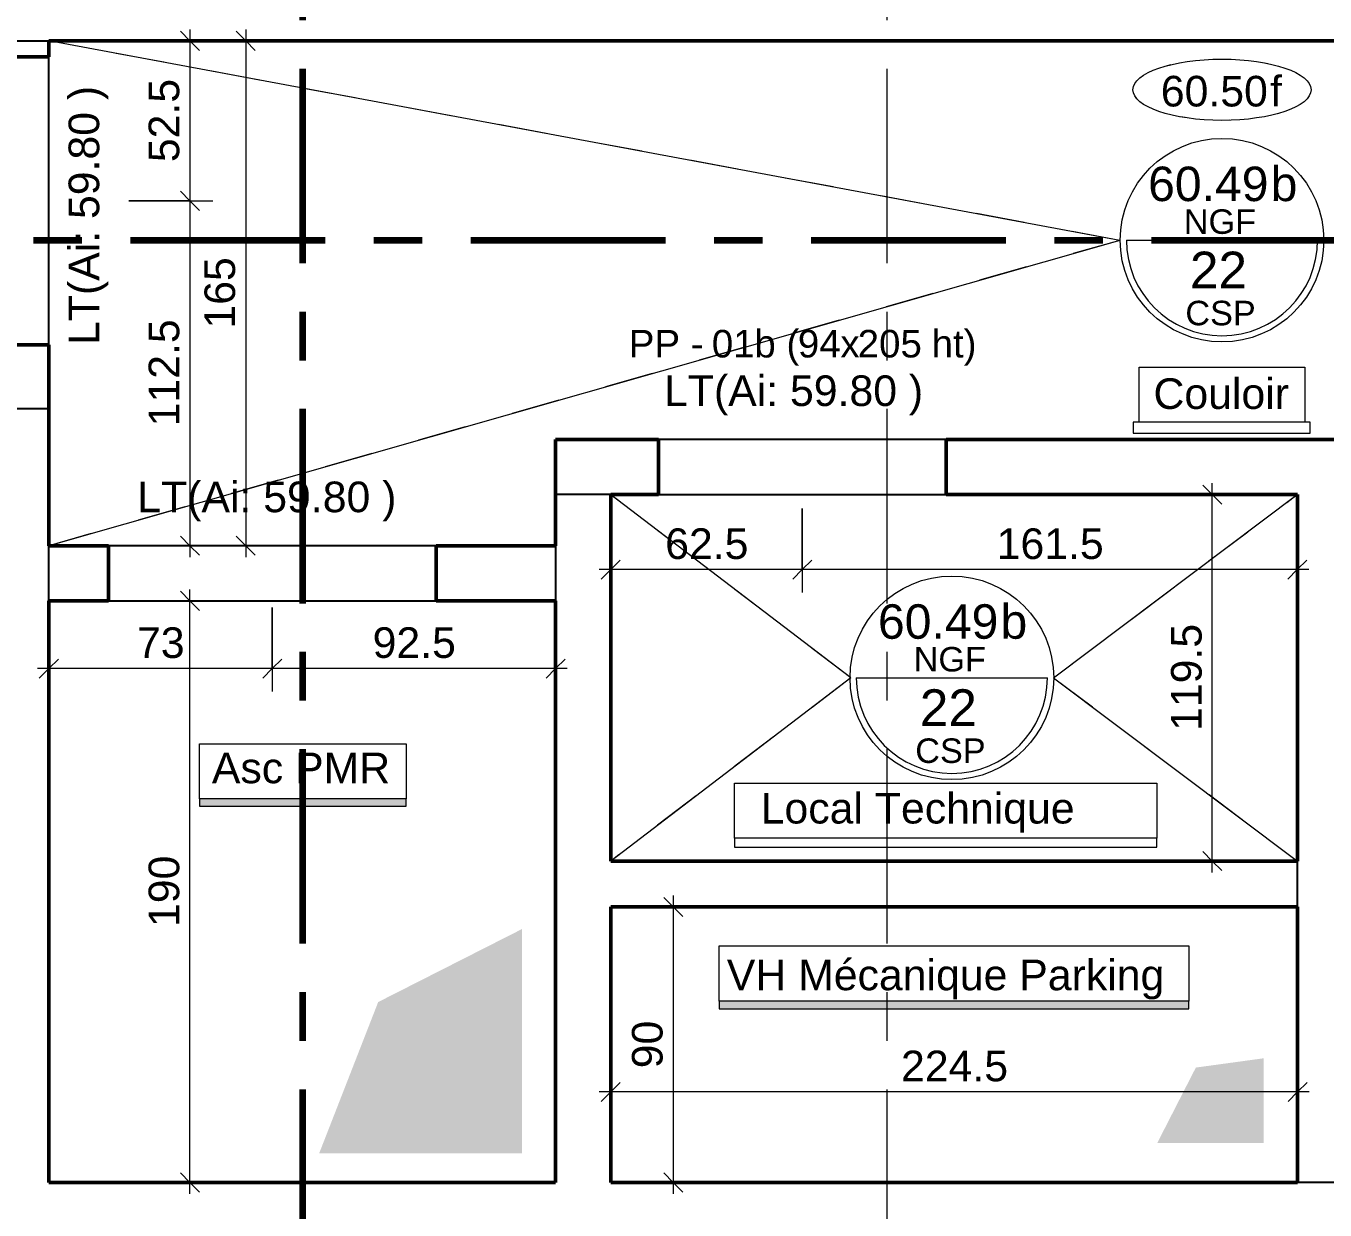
# Model space of a CAD drawing. Header units: metres. Extents: x 399 to 3028, y -427 to 863.
# Drawn here: x 412.205 to 416.447, y -392.654 to -388.787 of the extents above; entities that cross this region are included whole.
import ezdxf

# ---------------------------------------------------------------- set-up
doc = ezdxf.new("R2010")
doc.units = ezdxf.units.M
doc.linetypes.add('Ligne de quadrillage', pattern=[1.11125, 0.635, -0.15875, 0.15875, -0.15875])
doc.linetypes.add('Tiret', pattern=[0.3175, 0.15875, -0.15875])
for name, color, linetype, lineweight in [('A-ANNO-DIMS', 211, 'Continuous', 9), ('A-ANNO-DIMS-50', 211, 'Continuous', 9), ('A-DETL', 90, 'Continuous', 18), ('A-DETL-GENF', 92, 'Continuous', 18), ('A-DOOR-IDEN', 31, 'Continuous', 18), ('A-FLOR', 192, 'Continuous', 18), ('A-WALL', 113, 'Continuous', 18), ('G-ANNO-DIMS', 111, 'Continuous', 9), ('G-ANNO-TEXT', 231, 'Continuous', 9), ('S-FLOR-SYMB', 171, 'Continuous', 9), ('S-GRID', 1, 'Continuous', 9)]:
    doc.layers.add(name, color=color, linetype=linetype, lineweight=lineweight)
doc.styles.add('Arial', font='arial.ttf', dxfattribs={"height": 0.1})
doc.styles.add('Arial_10', font='arial.ttf', dxfattribs={"height": 0.12})
doc.styles.add('Arial_6', font='arial.ttf', dxfattribs={"height": 0.09})
doc.styles.add('Arial_8', font='arial.ttf', dxfattribs={"height": 0.0016})
doc.styles.add('Arial_9', font='arial.ttf', dxfattribs={"height": 0.1125})
doc.dimstyles.new('AES-_COTATION_1_50', dxfattribs={"dimscale": 0.3048, "dimtxt": 0.102026, "dimasz": 0.205052, "dimexe": 0.246063, "dimexo": 0.0625, "dimgap": 0.016404, "dimtad": 1, "dimdec": 1, "dimlfac": 100, "dimrnd": 0.5, "dimdsep": 46, "dimtxsty": 'Arial', "dimblk1": 'OBLIQUE', "dimblk2": 'OBLIQUE', "dimsah": 1, "dimcen": 0.09, "dimdle": 0.123031, "dimazin": 0, "dimtfac": 1, "dimtdec": 4, "dimtix": 1, "dimtmove": 0, "dimatfit": 3, "dimfxl": 0.656168, "dimfxlon": 1, "dimtvp": 1, "dimtolj": 1, "dimtzin": 0, "dimarcsym": 2})
doc.dimstyles.new('AES-_COTATION_1_50_3', dxfattribs={"dimscale": 0.3048, "dimtxt": 0.102026, "dimasz": 0.205052, "dimexe": 0.246063, "dimexo": 0.0625, "dimgap": 0.016404, "dimtad": 1, "dimdec": 1, "dimlfac": 100, "dimrnd": 0.5, "dimdsep": 46, "dimtxsty": 'Arial', "dimblk1": 'OBLIQUE', "dimblk2": 'OBLIQUE', "dimsah": 1, "dimcen": 0.09, "dimdle": 0.123031, "dimazin": 0, "dimtfac": 1, "dimtdec": 4, "dimtix": 1, "dimtmove": 0, "dimatfit": 3, "dimfxl": 0.656168, "dimfxlon": 1, "dimtvp": 1, "dimtolj": 1, "dimtzin": 0, "dimarcsym": 2})

# ---------------------------------------------------------------- blocks, each defined once
blk = doc.blocks.new('AES-Pochage tremie dalle - Symbole d_ouverture de cage-495268-AES_EXE_BET_TZ_R_1_COF_0100-Plan coffrage PH R_1 Diffusion')
at = {"layer": 'A-DETL-GENF', "linetype": 'Tiret'}
blk.add_hatch(color=256, dxfattribs=at).paths.add_polyline_path([(0.6458, -0.3339), (0.9938, -0.3339), (0.9938, -0.057), (0.772, -0.0873), (0.7496, -0.1311)])
blk = doc.blocks.new('AES-Pochage tremie dalle - Symbole d_ouverture de cage-495223-AES_EXE_BET_TZ_R_1_COF_0100-Plan coffrage PH R_1 Diffusion')
at = {"layer": 'A-DETL-GENF', "linetype": 'Tiret'}
blk.add_hatch(color=256, dxfattribs=at).paths.add_polyline_path([(0.0431, -0.8426), (0.7054, -0.8426), (0.7054, -0.1102), (0.236, -0.3484), (0.0767, -0.7566)])
blk = doc.blocks.new('AES-Etiquette Dalle CSP brut vide - Dalle bidirectionnelle-1773718-AES_EXE_BET_TZ_R_1_COF_0100-Plan coffrage PH R_1 Diffusion')
at = {"layer": 'S-FLOR-SYMB'}
blk.add_line((-0.006242, 0), (0.006242, 0), dxfattribs=at)
blk.add_circle((0, 0), 0.006649, dxfattribs=at)
blk.add_arc((0, 0), 0.006242, 180, 360, dxfattribs=at)
at = {"layer": 'S-FLOR-SYMB', "char_height": 0.0016, "attachment_point": 1, "style": 'Arial_8'}
for s, insert, width in [('NGF', (-0.002494, 0.002014), 0.00585232), ('CSP', (-0.002392, -0.00396), 0.00569198)]:
    blk.add_mtext(s, dxfattribs=dict(at, insert=insert, width=width))
blk = doc.blocks.new('AES-Etiquette Dalle CSP brut vide - Dalle bidirectionnelle-1775383-AES_EXE_BET_TZ_R_1_COF_0100-Plan coffrage PH R_1 Diffusion')
at = {"layer": 'S-FLOR-SYMB'}
blk.add_line((-0.006242, 0), (0.006242, 0), dxfattribs=at)
blk.add_circle((0, 0), 0.006649, dxfattribs=at)
blk.add_arc((0, 0), 0.006242, 180, 360, dxfattribs=at)
at = {"layer": 'S-FLOR-SYMB', "char_height": 0.0016, "attachment_point": 1, "style": 'Arial_8'}
for s, insert, width in [('NGF', (-0.002494, 0.002014), 0.00585232), ('CSP', (-0.002392, -0.00396), 0.00569198)]:
    blk.add_mtext(s, dxfattribs=dict(at, insert=insert, width=width))
blk = doc.blocks.new('DIMBLOCK21-AES_EXE_BET_TZ_R_1_COF_0100-Plan coffrage PH R_1 Diffusion')
at = {"layer": 'A-ANNO-DIMS-50', "transparency": 16777216}
for p, q in [((414.74, -390.3626), (414.74, -390.6376)), ((414.74, -390.5626), (414.74, -390.3626)), ((416.3562, -390.3626), (416.3562, -390.6376)), ((416.3562, -390.5626), (416.3562, -390.3626)), ((414.74, -390.5626), (414.7087, -390.5938)), ((414.74, -390.5626), (414.7712, -390.5313)), ((416.3937, -390.5626), (414.74, -390.5626)), ((416.3562, -390.5626), (416.325, -390.5938)), ((416.3562, -390.5626), (416.3875, -390.5313))]:
    blk.add_line(p, q, dxfattribs=at)
at = {"layer": 'A-ANNO-DIMS-50', "color": 0, "transparency": 16777216, "insert": (415.3747, -390.4278), "char_height": 0.1, "width": 0.416266, "attachment_point": 1, "line_spacing_factor": 0.941778, "style": 'Arial'}
blk.add_mtext('161.5', dxfattribs=at)
blk = doc.blocks.new('_Oblique')
at = {"color": 0, "linetype": 'ByBlock', "lineweight": -2}
blk.add_line((-0.5, -0.5), (0.5, 0.5), dxfattribs=at)
blk = doc.blocks.new('DIMBLOCK22-AES_EXE_BET_TZ_R_1_COF_0100-Plan coffrage PH R_1 Diffusion')
at = {"layer": 'A-ANNO-DIMS-50', "transparency": 16777216}
for p, q in [((414.74, -390.3626), (414.74, -390.6376)), ((414.74, -390.5626), (414.74, -390.3626)), ((414.1145, -390.7626), (414.1145, -390.4876)), ((414.74, -390.5626), (414.077, -390.5626)), ((414.1145, -390.5626), (414.0832, -390.5938)), ((414.1145, -390.5626), (414.1457, -390.5313)), ((414.1145, -390.5626), (414.1145, -390.7626)), ((414.74, -390.5626), (414.7087, -390.5938)), ((414.74, -390.5626), (414.7712, -390.5313))]:
    blk.add_line(p, q, dxfattribs=at)
at = {"layer": 'A-ANNO-DIMS-50', "color": 0, "transparency": 16777216, "insert": (414.2923, -390.4278), "char_height": 0.1, "width": 0.323972, "attachment_point": 1, "line_spacing_factor": 0.941778, "style": 'Arial'}
blk.add_mtext('62.5', dxfattribs=at)
blk = doc.blocks.new('DIMBLOCK23-AES_EXE_BET_TZ_R_1_COF_0100-Plan coffrage PH R_1 Diffusion')
at = {"layer": 'A-ANNO-DIMS-50', "transparency": 16777216}
for p, q in [((415.8788, -390.3176), (416.1538, -390.3176)), ((416.0788, -390.3176), (415.8788, -390.3176)), ((416.0788, -390.3176), (416.0475, -390.2863)), ((416.0788, -391.5519), (416.0788, -390.2801)), ((416.0788, -390.3176), (416.11, -390.3488)), ((416.0788, -391.5144), (416.0475, -391.4832)), ((415.8788, -391.5144), (416.1538, -391.5144)), ((416.0788, -391.5144), (415.8788, -391.5144)), ((416.0788, -391.5144), (416.11, -391.5457))]:
    blk.add_line(p, q, dxfattribs=at)
at = {"layer": 'A-ANNO-DIMS-50', "color": 0, "transparency": 16777216, "insert": (415.944, -391.0894), "char_height": 0.1, "width": 0.416266, "attachment_point": 1, "rotation": 90, "line_spacing_factor": 0.941778, "style": 'Arial'}
blk.add_mtext('119.5', dxfattribs=at)
blk = doc.blocks.new('DIMBLOCK24-AES_EXE_BET_TZ_R_1_COF_0100-Plan coffrage PH R_1 Diffusion')
at = {"layer": 'A-ANNO-DIMS-50', "transparency": 16777216}
for p, q in [((413.0094, -390.6859), (413.0094, -390.9609)), ((413.0094, -390.8859), (413.0094, -390.6859)), ((413.9345, -391.0859), (413.9345, -390.8109)), ((413.0094, -390.8859), (413.0407, -390.8546)), ((413.9345, -390.8859), (413.9658, -390.8546)), ((413.0094, -390.8859), (412.9782, -390.9171)), ((413.972, -390.8859), (413.0094, -390.8859)), ((413.9345, -390.8859), (413.9033, -390.9171)), ((413.9345, -390.8859), (413.9345, -391.0859))]:
    blk.add_line(p, q, dxfattribs=at)
at = {"layer": 'A-ANNO-DIMS-50', "color": 0, "transparency": 16777216, "insert": (413.337, -390.751), "char_height": 0.1, "width": 0.323972, "attachment_point": 1, "rotation": 0.0009, "line_spacing_factor": 0.941778, "style": 'Arial'}
blk.add_mtext('92.5', dxfattribs=at)
blk = doc.blocks.new('DIMBLOCK25-AES_EXE_BET_TZ_R_1_COF_0100-Plan coffrage PH R_1 Diffusion')
at = {"layer": 'A-ANNO-DIMS-50', "transparency": 16777216}
for p, q in [((413.0094, -390.6859), (413.0094, -390.9609)), ((413.0094, -390.8859), (413.0094, -390.6859)), ((412.2798, -391.0859), (412.2798, -390.8109)), ((412.2798, -390.8859), (412.311, -390.8546)), ((413.0094, -390.8859), (413.0407, -390.8546)), ((413.0094, -390.8859), (412.2423, -390.8859)), ((412.2798, -390.8859), (412.2485, -390.9171)), ((412.2798, -390.8859), (412.2798, -391.0859)), ((413.0094, -390.8859), (412.9782, -390.9171))]:
    blk.add_line(p, q, dxfattribs=at)
at = {"layer": 'A-ANNO-DIMS-50', "color": 0, "transparency": 16777216, "insert": (412.5677, -390.7511), "char_height": 0.1, "width": 0.184588, "attachment_point": 1, "rotation": 0.0009, "line_spacing_factor": 0.941778, "style": 'Arial'}
blk.add_mtext('73', dxfattribs=at)
blk = doc.blocks.new('DIMBLOCK26-AES_EXE_BET_TZ_R_1_COF_0100-Plan coffrage PH R_1 Diffusion')
at = {"layer": 'A-ANNO-DIMS-50', "transparency": 16777216}
for p, q in [((412.7405, -390.6645), (412.7092, -390.6333)), ((412.7405, -392.602), (412.7405, -390.627)), ((412.5405, -390.6645), (412.8155, -390.6645)), ((412.7405, -390.6645), (412.5405, -390.6645)), ((412.7405, -390.6645), (412.7717, -390.6958)), ((412.5405, -392.5645), (412.8155, -392.5645)), ((412.7405, -392.5645), (412.5405, -392.5645)), ((412.7405, -392.5645), (412.7092, -392.5332)), ((412.7405, -392.5645), (412.7717, -392.5957))]:
    blk.add_line(p, q, dxfattribs=at)
at = {"layer": 'A-ANNO-DIMS-50', "color": 0, "transparency": 16777216, "insert": (412.6056, -391.7299), "char_height": 0.1, "width": 0.276883, "attachment_point": 1, "rotation": 90, "line_spacing_factor": 0.941778, "style": 'Arial'}
blk.add_mtext('190', dxfattribs=at)
blk = doc.blocks.new('DIMBLOCK698-AES_EXE_BET_TZ_R_1_COF_0100-Plan coffrage PH R_1 Diffusion')
at = {"layer": 'A-ANNO-DIMS-50', "transparency": 16777216}
for p, q in [((412.7405, -388.8353), (412.7092, -388.804)), ((412.7405, -388.7978), (412.7405, -389.3578)), ((412.5405, -388.8353), (412.8155, -388.8353)), ((412.7405, -388.8353), (412.5405, -388.8353)), ((412.7405, -388.8353), (412.7717, -388.8665)), ((412.7405, -389.3578), (412.7092, -389.3266)), ((412.5405, -389.3578), (412.8155, -389.3578)), ((412.7405, -389.3578), (412.5405, -389.3578)), ((412.7405, -389.3578), (412.7717, -389.3891))]:
    blk.add_line(p, q, dxfattribs=at)
at = {"layer": 'A-ANNO-DIMS-50', "color": 0, "transparency": 16777216, "insert": (412.6056, -389.2315), "char_height": 0.1, "width": 0.323972, "attachment_point": 1, "rotation": 90, "line_spacing_factor": 0.941778, "style": 'Arial'}
blk.add_mtext('52.5', dxfattribs=at)
blk = doc.blocks.new('DIMBLOCK699-AES_EXE_BET_TZ_R_1_COF_0100-Plan coffrage PH R_1 Diffusion')
at = {"layer": 'A-ANNO-DIMS-50', "transparency": 16777216}
for p, q in [((412.7405, -389.3578), (412.7092, -389.3266)), ((412.5405, -389.3578), (412.8155, -389.3578)), ((412.7405, -389.3578), (412.5405, -389.3578)), ((412.7405, -389.3578), (412.7405, -390.522)), ((412.7405, -389.3578), (412.7717, -389.3891)), ((412.9405, -390.4845), (412.6655, -390.4845)), ((412.7405, -390.4845), (412.7092, -390.4533)), ((412.7405, -390.4845), (412.7717, -390.5158)), ((412.7405, -390.4845), (412.9405, -390.4845))]:
    blk.add_line(p, q, dxfattribs=at)
at = {"layer": 'A-ANNO-DIMS-50', "color": 0, "transparency": 16777216, "insert": (412.6056, -390.0946), "char_height": 0.1, "width": 0.416266, "attachment_point": 1, "rotation": 90, "line_spacing_factor": 0.941778, "style": 'Arial'}
blk.add_mtext('112.5', dxfattribs=at)
blk = doc.blocks.new('DIMBLOCK700-AES_EXE_BET_TZ_R_1_COF_0100-Plan coffrage PH R_1 Diffusion')
at = {"layer": 'A-ANNO-DIMS-50', "transparency": 16777216}
for p, q in [((412.9228, -388.8353), (412.8915, -388.804)), ((412.9228, -388.7978), (412.9228, -390.522)), ((412.7228, -388.8353), (412.9978, -388.8353)), ((412.9228, -388.8353), (412.7228, -388.8353)), ((412.9228, -388.8353), (412.954, -388.8665)), ((413.1228, -390.4845), (412.8478, -390.4845)), ((412.9228, -390.4845), (412.8915, -390.4533)), ((412.9228, -390.4845), (412.954, -390.5158)), ((412.9228, -390.4845), (413.1228, -390.4845))]:
    blk.add_line(p, q, dxfattribs=at)
at = {"layer": 'A-ANNO-DIMS-50', "color": 0, "transparency": 16777216, "insert": (412.7879, -389.7752), "char_height": 0.1, "width": 0.276883, "attachment_point": 1, "rotation": 90, "line_spacing_factor": 0.941778, "style": 'Arial'}
blk.add_mtext('165', dxfattribs=at)
blk = doc.blocks.new('DIMBLOCK703-AES_EXE_BET_TZ_R_1_COF_0100-Plan coffrage PH R_1 Diffusion')
at = {"layer": 'A-ANNO-DIMS-50', "transparency": 16777216}
for p, q in [((414.3186, -391.6644), (414.2874, -391.6332)), ((414.3186, -391.6269), (414.3186, -392.602)), ((414.5186, -391.6644), (414.2436, -391.6644)), ((414.3186, -391.6644), (414.3499, -391.6957)), ((414.3186, -391.6644), (414.5186, -391.6644)), ((414.5186, -392.5645), (414.2436, -392.5645)), ((414.3186, -392.5645), (414.2874, -392.5332)), ((414.3186, -392.5645), (414.3499, -392.5957)), ((414.3186, -392.5645), (414.5186, -392.5645))]:
    blk.add_line(p, q, dxfattribs=at)
at = {"layer": 'A-ANNO-DIMS-50', "color": 0, "transparency": 16777216, "insert": (414.1838, -392.1914), "char_height": 0.1, "width": 0.184588, "attachment_point": 1, "rotation": 90, "line_spacing_factor": 0.941778, "style": 'Arial'}
blk.add_mtext('90', dxfattribs=at)
blk = doc.blocks.new('DIMBLOCK704-AES_EXE_BET_TZ_R_1_COF_0100-Plan coffrage PH R_1 Diffusion')
at = {"layer": 'A-ANNO-DIMS-50', "transparency": 16777216}
for p, q in [((414.1145, -392.4687), (414.1145, -392.1937)), ((416.3572, -392.4687), (416.3572, -392.1937)), ((416.3947, -392.2687), (414.077, -392.2687)), ((414.1145, -392.2687), (414.0833, -392.2999)), ((414.1145, -392.2687), (414.1458, -392.2374)), ((414.1145, -392.2687), (414.1145, -392.4687)), ((416.3572, -392.2687), (416.326, -392.2999)), ((416.3572, -392.2687), (416.3885, -392.2374)), ((416.3572, -392.2687), (416.3572, -392.4687))]:
    blk.add_line(p, q, dxfattribs=at)
at = {"layer": 'A-ANNO-DIMS-50', "color": 0, "transparency": 16777216, "insert": (415.0624, -392.1339), "char_height": 0.1, "width": 0.416266, "attachment_point": 1, "line_spacing_factor": 0.941778, "style": 'Arial'}
blk.add_mtext('224.5', dxfattribs=at)

msp = doc.modelspace()

# ---------------------------------------------------------------- hatches: boundary and pattern name
at = {"layer": 'A-DETL-GENF'}
for points in [[(413.196, -391.3355), (413.4467, -391.3355), (413.4467, -391.3112), (412.772, -391.3112), (412.772, -391.3355)], [(414.8599, -391.9974), (416.0027, -391.9974), (416.0027, -391.9719), (414.469, -391.9719), (414.469, -391.9974)]]:
    msp.add_hatch(color=9, dxfattribs=at).paths.add_polyline_path(points)

# ---------------------------------------------------------------- linework, layer by layer
at = {"layer": 'A-DETL', "color": 51}
for p, q in [((415.7769, -389.4869), (412.2798, -388.8353)), ((415.7769, -389.4869), (412.2798, -390.4845)), ((414.8986, -390.9161), (414.1145, -390.3179)), ((415.5605, -390.9159), (416.3562, -390.3172)), ((414.8986, -390.9161), (414.1145, -391.5144)), ((415.5605, -390.9159), (416.3566, -391.5144))]:
    msp.add_line(p, q, dxfattribs=at)
at = {"layer": 'A-DETL', "linetype": 'Tiret'}
for p, q in [((415.7769, -389.4869), (412.2798, -388.8353)), ((415.7769, -389.4869), (412.2798, -390.4845)), ((414.8986, -390.9161), (414.1145, -390.3179)), ((415.5605, -390.9159), (416.3562, -390.3172)), ((414.8986, -390.9161), (414.1145, -391.5144)), ((415.5605, -390.9159), (416.3566, -391.5144))]:
    msp.add_line(p, q, dxfattribs=at)
at = {"layer": 'A-DETL'}
for p, q in [((415.8404, -389.9007), (416.3804, -389.9007)), ((415.8404, -390.0807), (415.8404, -389.9007)), ((416.3804, -389.9007), (416.3804, -390.0807)), ((416.398, -390.0807), (415.8204, -390.0807)), ((415.8204, -390.0807), (415.8204, -390.117)), ((416.3804, -390.0807), (415.8404, -390.0807)), ((416.398, -390.117), (416.398, -390.0807)), ((415.8204, -390.117), (416.398, -390.117)), ((412.772, -391.1312), (413.4467, -391.1312)), ((412.772, -391.3112), (412.772, -391.1312)), ((413.4467, -391.1312), (413.4467, -391.3112)), ((414.5182, -391.26), (415.8982, -391.26)), ((414.5182, -391.44), (414.5182, -391.26)), ((415.8982, -391.26), (415.8982, -391.44)), ((413.4467, -391.3112), (412.772, -391.3112)), ((412.772, -391.3112), (412.772, -391.3355)), ((413.4467, -391.3112), (412.772, -391.3112)), ((412.772, -391.3355), (413.4467, -391.3355)), ((413.4467, -391.3355), (413.4467, -391.3112)), ((415.8982, -391.44), (414.5182, -391.44)), ((414.5182, -391.44), (414.5182, -391.4689)), ((415.8982, -391.44), (414.5182, -391.44)), ((415.8982, -391.4689), (415.8982, -391.44)), ((414.5182, -391.4689), (415.8982, -391.4689)), ((414.469, -391.7919), (416.0027, -391.7919)), ((414.469, -391.9719), (414.469, -391.7919)), ((416.0027, -391.7919), (416.0027, -391.9719)), ((416.0027, -391.9719), (414.469, -391.9719)), ((414.469, -391.9719), (414.469, -391.9974)), ((416.0027, -391.9719), (414.469, -391.9719)), ((416.0027, -391.9974), (416.0027, -391.9719)), ((414.469, -391.9974), (416.0027, -391.9974))]:
    msp.add_line(p, q, dxfattribs=at)
at = {"layer": 'A-DETL', "color": 51}
msp.add_ellipse((416.1104, -388.9951), major_axis=(-0.2909, 0), ratio=0.343791, dxfattribs=at)
at = {"layer": 'A-DETL', "linetype": 'Tiret'}
msp.add_ellipse((416.1104, -388.9951), major_axis=(-0.2909, 0), ratio=0.343791, dxfattribs=at)
at = {"layer": 'A-DETL-GENF', "linetype": 'Tiret'}
for p, q in [((416.398, -390.0807), (415.8204, -390.0807)), ((415.8204, -390.0807), (415.8204, -390.117)), ((416.398, -390.117), (416.398, -390.0807)), ((415.8204, -390.117), (416.398, -390.117)), ((413.4467, -391.3112), (412.772, -391.3112)), ((412.772, -391.3112), (412.772, -391.3355)), ((412.772, -391.3355), (413.4467, -391.3355)), ((413.4467, -391.3355), (413.4467, -391.3112)), ((415.8982, -391.44), (414.5182, -391.44)), ((414.5182, -391.44), (414.5182, -391.4689)), ((415.8982, -391.4689), (415.8982, -391.44)), ((414.5182, -391.4689), (415.8982, -391.4689)), ((416.0027, -391.9719), (414.469, -391.9719)), ((414.469, -391.9719), (414.469, -391.9974)), ((416.0027, -391.9974), (416.0027, -391.9719)), ((414.469, -391.9974), (416.0027, -391.9974))]:
    msp.add_line(p, q, dxfattribs=at)
at = {"layer": 'A-FLOR', "color": 31, "lineweight": 25}
for p, q in [((412.2797, -390.0378), (412.0998, -390.0378)), ((412.2797, -390.4845), (412.2797, -390.0378)), ((413.9345, -390.3176), (413.9345, -390.4845)), ((414.1145, -390.3176), (413.9345, -390.3176)), ((414.1145, -391.5144), (414.1145, -390.3176)), ((412.2798, -390.6645), (412.2797, -390.4845)), ((416.3572, -391.5144), (414.1145, -391.5144)), ((416.3572, -391.6644), (416.3572, -391.5144)), ((416.3572, -392.5645), (416.3569, -391.6644)), ((416.3569, -391.6644), (416.3572, -391.6644)), ((423.677, -392.5645), (416.3572, -392.5645))]:
    msp.add_line(p, q, dxfattribs=at)
at = {"layer": 'A-WALL', "color": 3, "lineweight": 25}
for p, q in [((412.0998, -388.8353), (412.2798, -388.8353)), ((412.2798, -389.8278), (412.2798, -388.8878)), ((415.21, -390.1376), (414.27, -390.1376)), ((414.27, -390.3176), (415.21, -390.3176)), ((412.2798, -390.6645), (412.2798, -390.4845)), ((413.5444, -390.4845), (412.4744, -390.4845)), ((413.9345, -390.4845), (413.9345, -390.6645)), ((412.4744, -390.6645), (413.5444, -390.6645))]:
    msp.add_line(p, q, dxfattribs=at)
at = {"layer": 'A-WALL', "color": 2, "lineweight": 50}
for p, q in [((419.0344, -388.835), (412.2798, -388.8353)), ((412.2798, -388.8353), (412.2798, -388.8878)), ((412.2798, -388.8878), (412.0998, -388.8878)), ((412.0998, -389.8278), (412.2798, -389.8278)), ((412.2798, -389.8278), (412.2798, -390.4845)), ((413.9345, -390.3176), (413.9345, -390.1376)), ((413.9345, -390.1376), (414.27, -390.1376)), ((414.27, -390.1376), (414.27, -390.3176)), ((415.21, -390.3176), (415.21, -390.1376)), ((415.21, -390.1376), (420.1174, -390.1376)), ((413.9345, -390.4845), (413.9345, -390.3176)), ((414.27, -390.3176), (414.1145, -390.3176)), ((414.1145, -390.3176), (414.1145, -391.5144)), ((416.3572, -390.3176), (415.21, -390.3176)), ((416.3572, -391.5144), (416.3572, -390.3176)), ((412.2798, -390.4845), (412.4744, -390.4845)), ((412.4744, -390.4845), (412.4744, -390.6645)), ((413.5444, -390.6645), (413.5444, -390.4845)), ((413.5444, -390.4845), (413.9345, -390.4845)), ((412.2798, -390.6645), (412.2798, -392.5645)), ((412.4744, -390.6645), (412.2798, -390.6645)), ((413.9345, -390.6645), (413.5444, -390.6645)), ((413.9345, -392.5645), (413.9345, -390.6645)), ((414.1145, -391.5144), (416.3572, -391.5144)), ((414.1145, -391.6644), (414.1145, -392.5645)), ((416.3572, -391.6644), (414.1145, -391.6644)), ((416.3572, -392.5645), (416.3572, -391.6644)), ((412.2798, -392.5645), (413.9345, -392.5645)), ((414.1145, -392.5645), (416.3572, -392.5645))]:
    msp.add_line(p, q, dxfattribs=at)
at = {"layer": 'G-ANNO-DIMS'}
for p, q in [((414.3923, -390.1376), (414.3923, -390.1376)), ((414.3923, -390.1376), (414.3923, -390.1376)), ((412.6724, -390.4845), (412.6724, -390.4845)), ((412.6724, -390.4845), (412.6724, -390.4845))]:
    msp.add_line(p, q, dxfattribs=at)
at = {"layer": 'S-GRID', "linetype": 'Ligne de quadrillage', "lineweight": 100}
for p, q in [((413.1098, -424.0103), (413.1092, -380.1749)), ((402.5455, -389.4864), (470.4951, -389.4864))]:
    msp.add_line(p, q, dxfattribs=at)
at = {"layer": 'S-GRID', "linetype": 'Ligne de quadrillage'}
msp.add_line((415.0167, -424.0103), (415.0167, -380.1749), dxfattribs=at)

# ---------------------------------------------------------------- block references
at = {"layer": 'A-DETL-GENF', "rotation": 0.01876230267204856}
for name, p in [('AES-Pochage tremie dalle - Symbole d_ouverture de cage-495223-AES_EXE_BET_TZ_R_1_COF_0100-Plan coffrage PH R_1 Diffusion', (413.1191, -391.6268)), ('AES-Pochage tremie dalle - Symbole d_ouverture de cage-495268-AES_EXE_BET_TZ_R_1_COF_0100-Plan coffrage PH R_1 Diffusion', (415.253, -392.1021))]:
    msp.add_blockref(name, p, dxfattribs=at)
at = {"layer": 'S-FLOR-SYMB', "xscale": 49.99999999999996, "yscale": 49.99999999999996, "zscale": 49.99999999999996}
msp.add_blockref('AES-Etiquette Dalle CSP brut vide - Dalle bidirectionnelle-1773718-AES_EXE_BET_TZ_R_1_COF_0100-Plan coffrage PH R_1 Diffusion', (416.1104, -389.4864), dxfattribs=at)
at = {"layer": 'S-FLOR-SYMB', "xscale": 49.99999999999997, "yscale": 49.99999999999997, "zscale": 49.99999999999997, "rotation": 0.01876230269147394}
msp.add_blockref('AES-Etiquette Dalle CSP brut vide - Dalle bidirectionnelle-1775383-AES_EXE_BET_TZ_R_1_COF_0100-Plan coffrage PH R_1 Diffusion', (415.2284, -390.916), dxfattribs=at)

# ---------------------------------------------------------------- texts
at = {"layer": 'A-DOOR-IDEN', "lineweight": 9, "char_height": 0.09, "attachment_point": 1, "style": 'Arial_6'}
for s, insert, width in [('PP - ', (414.1733, -389.7795), 0.328692), ('01', (414.4445, -389.7795), 0.168354), ('b (', (414.5834, -389.7795), 0.172363), ('94', (414.7256, -389.7795), 0.168354), ('\\fArial|b0|i0|c178|p34|;x', (414.8645, -389.7795), 0.068143), ('205 ', (414.9207, -389.7795), 0.292616), ('ht)', (415.1622, -389.7795), 0.172363)]:
    msp.add_mtext(s, dxfattribs=dict(at, insert=insert, width=width))
at = {"layer": 'G-ANNO-DIMS', "insert": (412.3443, -389.8286), "char_height": 0.1, "width": 1.011239, "attachment_point": 1, "rotation": 90, "line_spacing_factor": 0.941778, "style": 'Arial'}
msp.add_mtext('LT(Ai: 59.80 )', dxfattribs=at)
at = {"layer": 'G-ANNO-DIMS', "char_height": 0.1, "width": 1.011239, "attachment_point": 1, "line_spacing_factor": 0.941778, "style": 'Arial'}
for insert in [(414.2885, -389.9281), (412.5686, -390.275)]:
    msp.add_mtext('LT(Ai: 59.80 )', dxfattribs=dict(at, insert=insert))
at = {"layer": 'G-ANNO-TEXT', "color": 41, "char_height": 0.1, "attachment_point": 1, "style": 'Arial'}
for s, insert, width in [('60.50', (415.9106, -388.9496), 0.432911), ('\\fArial|b0|i0|c178|p34|;f', (416.2678, -388.9496), 0.05211)]:
    msp.add_mtext(s, dxfattribs=dict(at, insert=insert, width=width))
at = {"layer": 'G-ANNO-TEXT', "color": 7, "char_height": 0.1, "attachment_point": 1, "style": 'Arial'}
for s, insert, width in [('Couloir', (415.8867, -389.9376), 0.549156), ('Asc PMR', (412.8122, -391.1603), 0.721519), ('Local Technique ', (414.6042, -391.2919), 1.322784), ('VH Mécanique Parking', (414.4936, -391.8365), 1.771729)]:
    msp.add_mtext(s, dxfattribs=dict(at, insert=insert, width=width))
at = {"layer": 'S-FLOR-SYMB', "attachment_point": 1}
for s, insert, char_height, width, style in [('60.49', (415.8691, -389.2462), 0.1125, 0.485021, 'Arial_9'), ('\\fArial|b0|i0|c178|p34|;b', (416.2693, -389.2462), 0.1125, 0.108228, 'Arial_9'), ('22', (416.0057, -389.5239), 0.12, 0.224472, 'Arial_10')]:
    msp.add_mtext(s, dxfattribs=dict(at, insert=insert, char_height=char_height, width=width, style=style))
at = {"layer": 'S-FLOR-SYMB', "attachment_point": 1, "rotation": 0.0188}
for s, insert, char_height, width, style in [('60.49', (414.987, -390.6759), 0.1125, 0.485021, 'Arial_9'), ('\\fArial|b0|i0|c178|p34|;b', (415.3872, -390.6758), 0.1125, 0.108228, 'Arial_9'), ('22', (415.1237, -390.9536), 0.12, 0.224472, 'Arial_10')]:
    msp.add_mtext(s, dxfattribs=dict(at, insert=insert, char_height=char_height, width=width, style=style))

# ---------------------------------------------------------------- dimensions: what is measured, and where the dimension line sits
at = {"layer": 'A-ANNO-DIMS'}
for base, p1, p2, angle, dimstyle, override, picture, middle in [((412.74046, -389.35781), (412.54046, -388.83526), (412.54046, -389.35781), 90, 'AES-_COTATION_1_50_3', {"dimpost": '<>', "dimfxl": 0.522552}, 'DIMBLOCK698-AES_EXE_BET_TZ_R_1_COF_0100-Plan coffrage PH R_1 Diffusion', (412.6844, -389.09654)), ((412.9228, -390.4845), (412.7228, -388.8353), (413.1228, -390.4845), 90, 'AES-_COTATION_1_50_3', {"dimpost": '<>', "dimfxl": 1.697053}, 'DIMBLOCK700-AES_EXE_BET_TZ_R_1_COF_0100-Plan coffrage PH R_1 Diffusion', (412.8667, -389.6599)), ((412.7405, -390.4845), (412.5405, -389.3578), (412.9405, -390.4845), 90, 'AES-_COTATION_1_50_3', {"dimpost": '<>', "dimfxl": 1.195585}, 'DIMBLOCK699-AES_EXE_BET_TZ_R_1_COF_0100-Plan coffrage PH R_1 Diffusion', (412.6844, -389.9212)), ((416.0788, -390.3176), (415.8788, -391.5144), (415.8788, -390.3176), 90, 'AES-_COTATION_1_50', {"dimpost": '<>', "dimfxl": 1.196814}, 'DIMBLOCK23-AES_EXE_BET_TZ_R_1_COF_0100-Plan coffrage PH R_1 Diffusion', (416.0227, -390.916)), ((412.7405, -390.6645), (412.5405, -392.5645), (412.5405, -390.6645), 90, 'AES-_COTATION_1_50', {"dimpost": '<>', "dimfxl": 1.9}, 'DIMBLOCK26-AES_EXE_BET_TZ_R_1_COF_0100-Plan coffrage PH R_1 Diffusion', (412.6844, -391.6145)), ((412.2798, -390.8859), (413.0094, -390.6859), (412.2798, -391.0859), 0.0009, 'AES-_COTATION_1_50', {"dimpost": '<>', "dimfxl": 0.832128}, 'DIMBLOCK25-AES_EXE_BET_TZ_R_1_COF_0100-Plan coffrage PH R_1 Diffusion', (412.6446, -390.8298)), ((413.0094, -390.8859), (413.9345, -391.0859), (413.0094, -390.6859), 0.0009, 'AES-_COTATION_1_50', {"dimpost": '<>', "dimfxl": 1.007839}, 'DIMBLOCK24-AES_EXE_BET_TZ_R_1_COF_0100-Plan coffrage PH R_1 Diffusion', (413.472, -390.8298)), ((414.3186, -392.5645), (414.5186, -391.6644), (414.5186, -392.5645), 90, 'AES-_COTATION_1_50_3', {"dimpost": '<>', "dimfxl": 0.9001}, 'DIMBLOCK703-AES_EXE_BET_TZ_R_1_COF_0100-Plan coffrage PH R_1 Diffusion', (414.2625, -392.1145))]:
    dim = msp.add_linear_dim(base=base, p1=p1, p2=p2, angle=angle, dimstyle=dimstyle, override=override, dxfattribs=at)
    dim.commit()
    dim.dimension.update_dxf_attribs({"geometry": picture, "text_midpoint": middle})
for base, p1, p2, dimstyle, override, picture, middle in [((414.1145, -390.56258), (414.73998, -390.36258), (414.1145, -390.76258), 'AES-_COTATION_1_50', {"dimpost": '<>', "dimfxl": 0.74245}, 'DIMBLOCK22-AES_EXE_BET_TZ_R_1_COF_0100-Plan coffrage PH R_1 Diffusion', (414.42724, -390.50653)), ((414.74, -390.5626), (416.3562, -390.3626), (414.74, -390.3626), 'AES-_COTATION_1_50', {"dimpost": '<>', "dimfxl": 1.616265}, 'DIMBLOCK21-AES_EXE_BET_TZ_R_1_COF_0100-Plan coffrage PH R_1 Diffusion', (415.5481, -390.5065)), ((414.1145, -392.2687), (416.3572, -392.4687), (414.1145, -392.4687), 'AES-_COTATION_1_50_3', {"dimpost": '<>', "dimfxl": 2.242723}, 'DIMBLOCK704-AES_EXE_BET_TZ_R_1_COF_0100-Plan coffrage PH R_1 Diffusion', (415.2359, -392.2126))]:
    dim = msp.add_linear_dim(base=base, p1=p1, p2=p2, dimstyle=dimstyle, override=override, dxfattribs=at)
    dim.commit()
    dim.dimension.update_dxf_attribs({"geometry": picture, "text_midpoint": middle})

doc.saveas('drawing.dxf')
